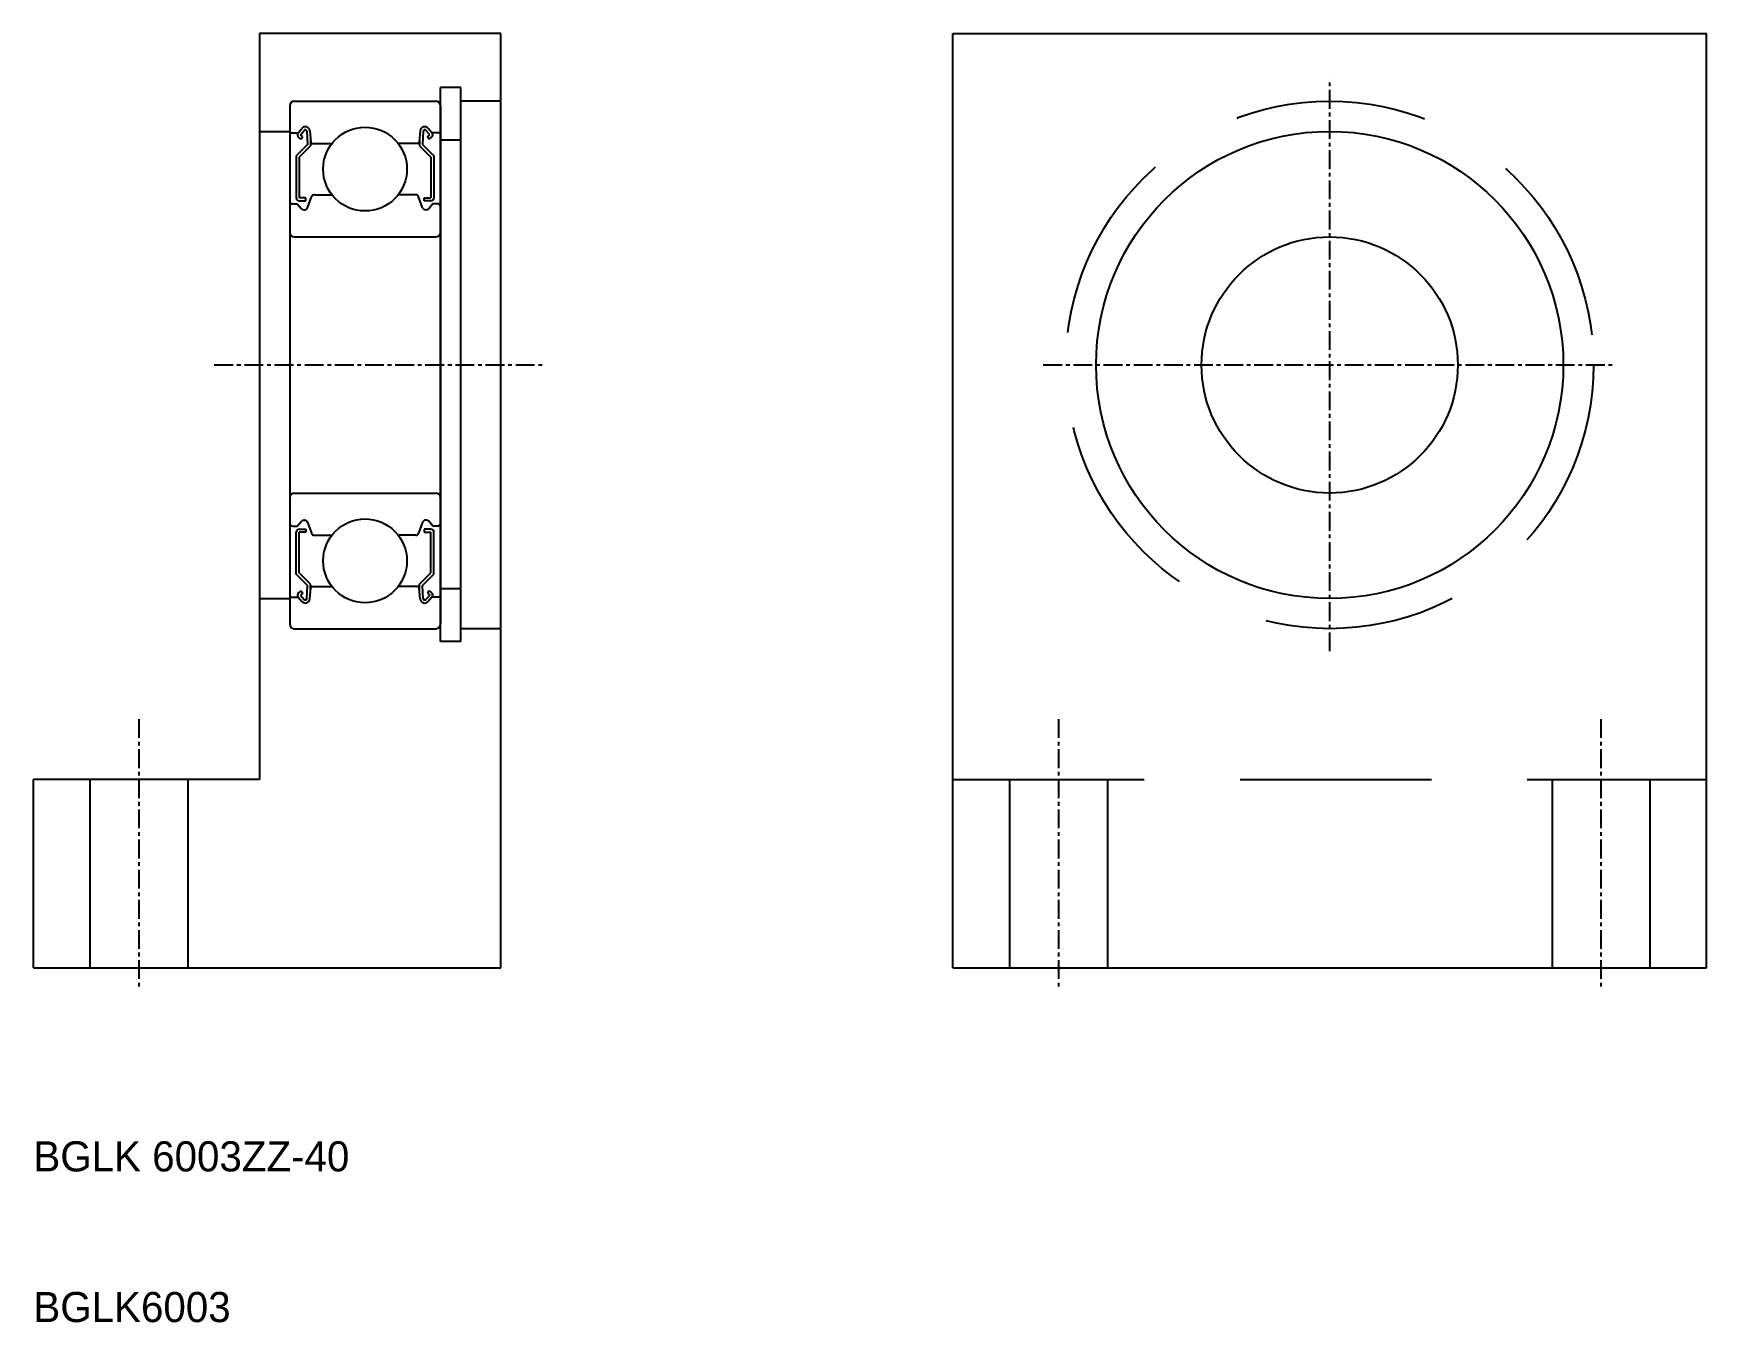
# Model space of a CAD drawing. Extents: x 139 to 250, y 51 to 137.
import ezdxf

# ---------------------------------------------------------------- set-up
doc = ezdxf.new("R2010")
doc.units = 0
doc.linetypes.add('CENTER', pattern=[2, 1.25, -0.25, 0.25, -0.25])
doc.linetypes.add('DASHED', pattern=[19.05, 12.7, -6.35])
doc.layers.get('0').update_dxf_attribs({"linetype": 'CONTINUOUS'})
doc.layers.add('CENTER', color=1, linetype='CENTER')

msp = doc.modelspace()

# ---------------------------------------------------------------- linework, layer by layer
for p, q in [((154.05, 136.96), (154.05, 87.46)), ((170.05, 136.96), (154.05, 136.96)), ((170.05, 74.96), (170.05, 136.96)), ((200.05, 74.96), (200.05, 136.96)), ((200.05, 136.96), (250.05, 136.96)), ((250.05, 74.96), (250.05, 136.96)), ((166.05, 96.61), (166.05, 133.37)), ((167.4, 133.37), (166.05, 133.37)), ((167.4, 96.61), (167.4, 133.37)), ((156.05, 132.16), (156.05, 97.76)), ((156.35, 132.46), (165.75, 132.46)), ((166.05, 132.16), (166.05, 97.76)), ((170.05, 132.46), (167.4, 132.46)), ((156.15, 130.36), (156.61, 130.36)), ((156.61, 130.36), (156.86, 130.66)), ((156.79, 129.95), (156.64, 130.08)), ((156.76, 130.23), (157.02, 130.53)), ((156.92, 130.11), (156.76, 130.23)), ((156.79, 129.95), (156.92, 130.11)), ((157.19, 130.47), (157.23, 129.6)), ((157.39, 130.49), (157.45, 129.75)), ((157.43, 129.98), (157.43, 129.51)), ((164.71, 130.49), (164.65, 129.75)), ((164.67, 129.98), (164.67, 129.51)), ((164.91, 130.47), (164.87, 129.6)), ((165.34, 130.23), (165.09, 130.53)), ((165.19, 130.11), (165.34, 130.23)), ((165.31, 129.95), (165.19, 130.11)), ((165.49, 130.36), (165.24, 130.66)), ((165.31, 129.95), (165.47, 130.08)), ((165.95, 130.36), (165.49, 130.36)), ((167.4, 129.87), (166.05, 129.87)), ((157.23, 129.6), (156.48, 128.85)), ((156.48, 128.85), (156.48, 126.06)), ((157.43, 129.51), (156.68, 128.76)), ((156.68, 128.76), (156.68, 126.06)), ((157.55, 129.66), (158.85, 129.66)), ((164.55, 129.66), (163.25, 129.66)), ((164.67, 129.51), (165.42, 128.76)), ((164.87, 129.6), (165.62, 128.85)), ((165.42, 128.76), (165.42, 126.06)), ((165.62, 128.85), (165.62, 126.06)), ((156.25, 125.66), (156.55, 125.66)), ((156.55, 125.66), (156.83, 125.33)), ((157.13, 126.06), (156.68, 126.06)), ((156.68, 125.86), (157.13, 125.86)), ((157.13, 125.86), (157.13, 126.06)), ((157.23, 125.39), (157.5, 126.13)), ((157.69, 126.26), (158.85, 126.26)), ((164.41, 126.26), (163.25, 126.26)), ((164.87, 125.39), (164.6, 126.13)), ((164.97, 126.06), (165.42, 126.06)), ((164.97, 125.86), (164.97, 126.06)), ((165.42, 125.86), (164.97, 125.86)), ((165.55, 125.66), (165.28, 125.33)), ((165.85, 125.66), (165.55, 125.66)), ((156.98, 125.26), (157.05, 125.26)), ((165.12, 125.26), (165.06, 125.26)), ((156.35, 123.46), (165.75, 123.46)), ((156.35, 106.46), (165.75, 106.46)), ((156.55, 104.26), (156.83, 104.59)), ((156.98, 104.66), (157.05, 104.66)), ((157.23, 104.53), (157.5, 103.79)), ((164.87, 104.53), (164.6, 103.79)), ((165.12, 104.66), (165.06, 104.66)), ((165.55, 104.26), (165.28, 104.59)), ((156.25, 104.26), (156.55, 104.26)), ((156.48, 101.08), (156.48, 103.86)), ((156.68, 104.06), (157.13, 104.06)), ((156.68, 101.16), (156.68, 103.86)), ((157.13, 103.86), (156.68, 103.86)), ((157.13, 104.06), (157.13, 103.86)), ((157.69, 103.66), (158.85, 103.66)), ((164.41, 103.66), (163.25, 103.66)), ((165.42, 104.06), (164.97, 104.06)), ((164.97, 104.06), (164.97, 103.86)), ((164.97, 103.86), (165.42, 103.86)), ((165.42, 101.16), (165.42, 103.86)), ((165.85, 104.26), (165.55, 104.26)), ((165.62, 101.08), (165.62, 103.86)), ((157.23, 100.33), (156.48, 101.08)), ((157.43, 100.41), (156.68, 101.16)), ((164.67, 100.41), (165.42, 101.16)), ((164.87, 100.33), (165.62, 101.08)), ((156.79, 99.97), (156.64, 99.84)), ((156.79, 99.97), (156.92, 99.82)), ((157.19, 99.45), (157.23, 100.33)), ((157.39, 99.43), (157.45, 100.17)), ((157.43, 99.94), (157.43, 100.41)), ((157.55, 100.26), (158.85, 100.26)), ((164.55, 100.26), (163.25, 100.26)), ((164.71, 99.43), (164.65, 100.17)), ((164.67, 99.94), (164.67, 100.41)), ((164.91, 99.45), (164.87, 100.33)), ((165.31, 99.97), (165.19, 99.82)), ((165.31, 99.97), (165.47, 99.84)), ((167.4, 100.11), (166.05, 100.11)), ((156.15, 99.56), (156.61, 99.56)), ((156.61, 99.56), (156.86, 99.26)), ((156.92, 99.82), (156.76, 99.69)), ((156.76, 99.69), (157.02, 99.39)), ((165.34, 99.69), (165.09, 99.39)), ((165.19, 99.82), (165.34, 99.69)), ((165.49, 99.56), (165.24, 99.26)), ((165.95, 99.56), (165.49, 99.56)), ((156.35, 97.46), (165.75, 97.46)), ((158.85, 97.46), (158.85, 97.46)), ((161.05, 97.46), (161.05, 97.46)), ((167.4, 96.61), (166.05, 96.61)), ((170.05, 97.46), (167.4, 97.46)), ((154.05, 87.46), (139.05, 87.46)), ((139.05, 74.96), (139.05, 87.46)), ((139.05, 74.96), (170.05, 74.96)), ((200.05, 74.96), (250.05, 74.96))]:
    msp.add_line(p, q)
at = {"color": 3, "linetype": 'DASHED'}
for p, q in [((166.05, 97.46), (166.05, 132.46)), ((142.8, 87.46), (142.8, 74.96)), ((149.3, 87.46), (149.3, 74.96)), ((203.8, 87.46), (203.8, 74.96)), ((210.3, 87.46), (210.3, 74.96)), ((239.8, 87.46), (239.8, 74.96)), ((246.3, 87.46), (246.3, 74.96))]:
    msp.add_line(p, q, dxfattribs=at)
at = {"color": 7, "linetype": 'CONTINUOUS'}
for p, q in [((154.05, 130.46), (156.05, 130.46)), ((154.05, 99.46), (156.05, 99.46))]:
    msp.add_line(p, q, dxfattribs=at)
at = {"linetype": 'DASHED'}
msp.add_line((200.05, 87.46), (250.05, 87.46), dxfattribs=at)
at = {"color": 3, "linetype": 'DASHED'}
msp.add_circle((225.05, 114.96), 17.5, dxfattribs=at)
for centre, radius in [((161.05, 127.96), 2.78), ((225.05, 114.96), 15.5), ((225.05, 114.96), 8.5), ((161.05, 101.96), 2.78)]:
    msp.add_circle(centre, radius)
for centre, radius, start, end in [((156.35, 132.16), 0.3, 90, 180), ((165.75, 132.16), 0.3, 0, 90), ((156.15, 130.46), 0.1, 180, 270), ((156.77, 130.23), 0.2, 140.0031, 230.0823), ((157.09, 130.47), 0.3, 4.9968, 140.0031), ((157.09, 130.47), 0.1, 2.8198, 140.0012), ((165.01, 130.47), 0.3, 39.9969, 175.0032), ((165.01, 130.47), 0.1, 39.9988, 177.1802), ((165.34, 130.23), 0.2, 309.9177, 39.9969), ((165.95, 130.46), 0.1, 270, 0), ((157.55, 129.76), 0.1, 184.9968, 270), ((164.55, 129.76), 0.1, 270, 355.0032), ((156.25, 125.46), 0.2, 90, 180), ((156.68, 126.06), 0.2, 180, 270), ((157.69, 126.06), 0.2, 90, 159.9921), ((164.41, 126.06), 0.2, 20.0079, 90), ((165.42, 126.06), 0.2, 270, 0), ((165.85, 125.46), 0.2, 0, 90), ((156.98, 125.46), 0.2, 219.9947, 270), ((157.05, 125.46), 0.2, 270, 339.9921), ((165.06, 125.46), 0.2, 200.0079, 270), ((165.12, 125.46), 0.2, 270, 320.0053), ((156.35, 123.76), 0.3, 180, 270), ((165.75, 123.76), 0.3, 270, 0), ((156.35, 106.16), 0.3, 90, 180), ((165.75, 106.16), 0.3, 0, 90), ((156.25, 104.46), 0.2, 180, 270), ((156.98, 104.46), 0.2, 90, 140.0053), ((157.05, 104.46), 0.2, 20.0079, 90), ((165.06, 104.46), 0.2, 90, 159.9921), ((165.12, 104.46), 0.2, 39.9947, 90), ((165.85, 104.46), 0.2, 270, 0), ((156.68, 103.86), 0.2, 90, 180), ((157.69, 103.86), 0.2, 200.0079, 270), ((164.41, 103.86), 0.2, 270, 339.9921), ((165.42, 103.86), 0.2, 0, 90), ((157.55, 100.16), 0.1, 90, 175.0032), ((164.55, 100.16), 0.1, 4.9968, 90), ((156.15, 99.46), 0.1, 90, 180), ((156.77, 99.69), 0.2, 129.9177, 219.9969), ((157.09, 99.46), 0.3, 219.9969, 355.0032), ((157.09, 99.46), 0.1, 219.9988, 357.1802), ((165.01, 99.46), 0.3, 184.9968, 320.0031), ((165.01, 99.46), 0.1, 182.8198, 320.0012), ((165.34, 99.69), 0.2, 320.0031, 50.0823), ((165.95, 99.46), 0.1, 0, 90), ((156.35, 97.76), 0.3, 180, 270), ((165.75, 97.76), 0.3, 270, 0)]:
    msp.add_arc(centre, radius, start, end)
at = {"layer": 'CENTER', "color": 1, "linetype": 'CENTER'}
for p, q in [((225.05, 95.96), (225.05, 133.96)), ((151.05, 114.96), (173.05, 114.96)), ((206.05, 114.96), (244.05, 114.96)), ((146.05, 91.46), (146.05, 73.46)), ((207.05, 91.46), (207.05, 73.46)), ((243.05, 91.46), (243.05, 73.46))]:
    msp.add_line(p, q, dxfattribs=at)

# ---------------------------------------------------------------- texts
for s, p in [('BGLK 6003ZZ-40', (139.05, 61.44)), ('BGLK6003', (139.05, 51.44))]:
    msp.add_text(s, height=2).set_placement(p)

doc.saveas('drawing.dxf')
